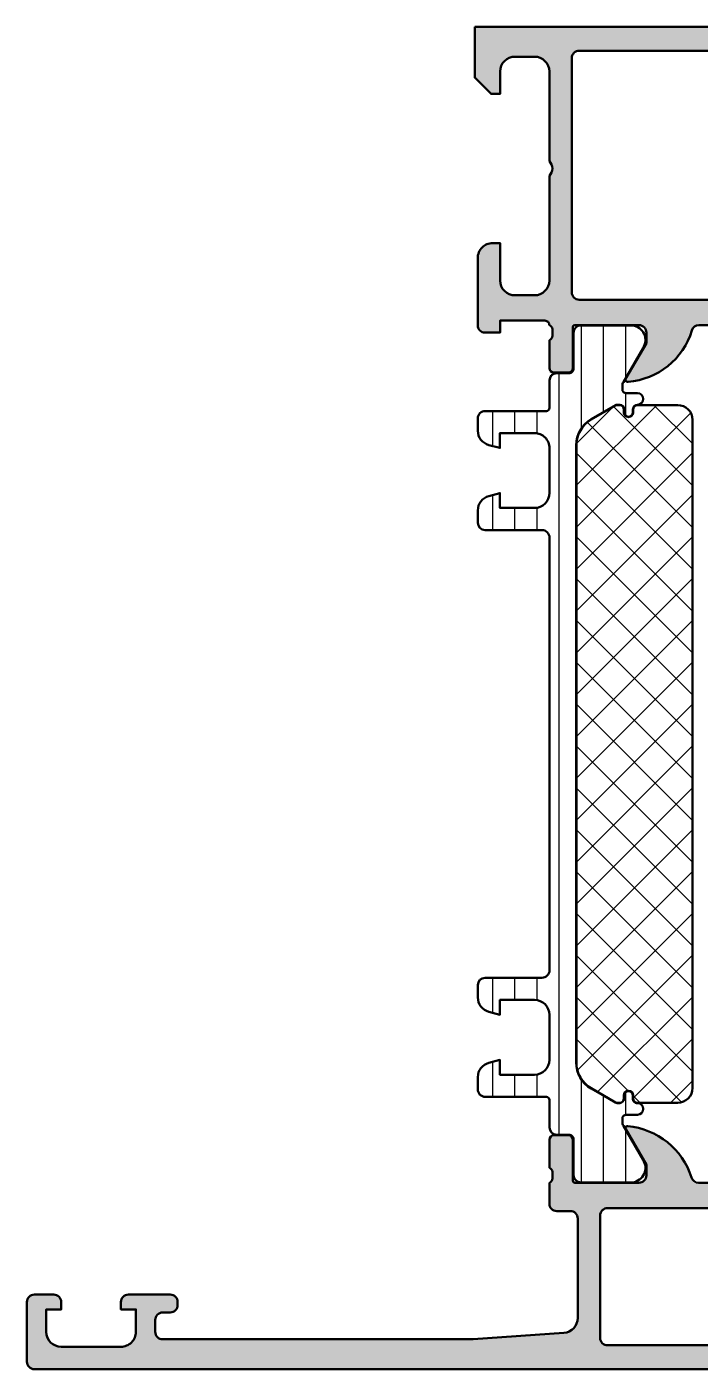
# Model space of a CAD drawing. Extents: x 0 to 104, y 0 to 90.
# Drawn here: x 0 to 45.1, y 0 to 90 of the extents above; entities that cross this region are included whole.
import ezdxf

# ---------------------------------------------------------------- set-up
doc = ezdxf.new("R2010")
doc.units = 0
for name, color, linetype, lineweight in [('0S-Alu contour', 7, 'Continuous', 50), ('0S-Alu hatch', 252, 'Continuous', 25), ('0S-Plastic contour', 254, 'Continuous', 50), ('0S-Plastic hatch', 253, 'Continuous', 25), ('0S-PT contour', 91, 'Continuous', 50), ('0S-PT hatch', 103, 'Continuous', 25)]:
    doc.layers.add(name, color=color, linetype=linetype, lineweight=lineweight)

# ---------------------------------------------------------------- blocks, each defined once
blk = doc.blocks.new('445130__218A6350_7848_4969_8524_F14FA46987E6_')
at = {"layer": '0S-Alu hatch'}
h = blk.add_hatch(color=256, dxfattribs=at)
edge = h.paths.add_edge_path()
edge.add_line((36.90000000000001, 10.1), (36.89999999999999, 3.431119203401296))
edge.add_ellipse((35.89999999999999, 3.431119203401299), major_axis=(-1, 0), ratio=1, start_angle=94.08561677997488, end_angle=180, ccw=False)
edge.add_line((35.9712470499879, 2.433660503570564), (29.9, 2))
edge.add_line((29.9, 2), (9.100000000000001, 1.999999999999999))
edge.add_ellipse((9.1, 2.499999999999999), major_axis=(-0.4999999999999999, 0), ratio=1, start_angle=0, end_angle=90.00000000000023, ccw=False)
edge.add_line((8.6, 2.499999999999999), (8.6, 3.299999999999998))
edge.add_ellipse((9.100000000000001, 3.299999999999998), major_axis=(-0.5000000000000018, 0), ratio=1, start_angle=269.99999999999983, end_angle=360, ccw=False)
edge.add_line((9.100000000000003, 3.799999999999999), (9.599999999999998, 3.799999999999998))
edge.add_arc((9.599999999999998, 4.299999999999998), 0.5, 270, 360)
edge.add_line((10.1, 4.299999999999998), (10.1, 4.499999999999997))
edge.add_arc((9.600000000000001, 4.5), 0.4999999999999983, 0, 90)
edge.add_line((9.600000000000001, 4.999999999999999), (6.8, 4.999999999999999))
edge.add_arc((6.799999999999999, 4.5), 0.4999999999999992, 89.99999999999991, 180)
edge.add_line((6.3, 4.5), (6.300000000000001, 3.999999999999999))
edge.add_line((6.300000000000001, 3.999999999999999), (7.300000000000001, 3.999999999999999))
edge.add_line((7.300000000000001, 3.999999999999999), (7.300000000000001, 2.499999999999997))
edge.add_ellipse((6.300000000000003, 2.499999999999998), major_axis=(-0.9999999999999982, 0), ratio=1, start_angle=90, end_angle=180, ccw=False)
edge.add_line((6.300000000000002, 1.5), (2.299999999999999, 1.499999999999999))
edge.add_ellipse((2.299999999999999, 2.499999999999999), major_axis=(-1, 0), ratio=1, start_angle=0, end_angle=90, ccw=False)
edge.add_line((1.299999999999999, 2.499999999999999), (1.299999999999999, 3.999999999999998))
edge.add_line((1.299999999999999, 3.999999999999998), (2.299999999999999, 3.999999999999999))
edge.add_line((2.299999999999999, 3.999999999999999), (2.299999999999999, 4.499999999999999))
edge.add_arc((1.799999999999999, 4.499999999999999), 0.5, 0, 89.99999999999987)
edge.add_line((1.8, 4.999999999999999), (0.5000000000000029, 5.000000000000001))
edge.add_arc((0.5000000000000017, 4.5), 0.5000000000000018, 89.99999999999984, 180)
edge.add_line((-1e-16, 4.5), (0, 0.5))
edge.add_arc((0.5, 0.5), 0.5, 180, 269.9999999999999)
edge.add_line((0.4999999999999998, 0), (103.5, 0))
edge.add_arc((103.5, 0.5), 0.5, 270, 360)
edge.add_line((104, 0.5), (104, 4.50000000000001))
edge.add_arc((103.5, 4.50000000000001), 0.5, 0, 89.99999999999837)
edge.add_line((103.5, 5.00000000000001), (102.2, 4.999999999999998))
edge.add_arc((102.2, 4.50000000000001), 0.4999999999999876, 90, 180)
edge.add_line((101.7, 4.50000000000001), (101.7, 3.999999999999999))
edge.add_line((101.7, 3.999999999999999), (102.7, 3.999999999999999))
edge.add_line((102.7, 3.999999999999999), (102.7, 2.499999999999985))
edge.add_ellipse((101.7, 2.499999999999995), major_axis=(-0.9999999999999857, 0), ratio=1, start_angle=90, end_angle=180, ccw=False)
edge.add_line((101.7, 1.500000000000009), (97.70000000000003, 1.499999999999999))
edge.add_ellipse((97.70000000000003, 2.50000000000001), major_axis=(-1.000000000000011, 0), ratio=1, start_angle=0, end_angle=90, ccw=False)
edge.add_line((96.70000000000002, 2.50000000000001), (96.70000000000002, 3.999999999999999))
edge.add_line((96.70000000000002, 3.999999999999999), (97.70000000000002, 3.999999999999999))
edge.add_line((97.70000000000002, 3.999999999999999), (97.70000000000002, 4.50000000000001))
edge.add_arc((97.20000000000002, 4.50000000000001), 0.4999999999999858, 0, 89.99999999999837)
edge.add_line((97.20000000000005, 4.999999999999996), (94.39999999999999, 5))
edge.add_arc((94.4, 4.50000000000001), 0.4999999999999894, 90.0000000000016, 180)
edge.add_line((93.90000000000002, 4.500000000000011), (93.9, 4.300000000000039))
edge.add_arc((94.4, 4.300000000000004), 0.5, 180, 270)
edge.add_line((94.4, 3.800000000000004), (94.9, 3.799999999999998))
edge.add_ellipse((94.9, 3.300000000000001), major_axis=(-0.4999999999999978, 0), ratio=1, start_angle=180, end_angle=270, ccw=False)
edge.add_line((95.4, 3.300000000000018), (95.40000000000002, 2.500000000000034))
edge.add_ellipse((94.9, 2.500000000000025), major_axis=(-0.5000000000000285, 0), ratio=1, start_angle=90, end_angle=180, ccw=False)
edge.add_line((94.9, 1.999999999999997), (74.09999999999995, 2.000000000000001))
edge.add_line((74.09999999999995, 2.000000000000001), (68.02875295001208, 2.433660503570567))
edge.add_ellipse((68.10000000000001, 3.431119203401305), major_axis=(-1.000000000000004, 0), ratio=1, start_angle=0, end_angle=85.91438322002392, ccw=False)
edge.add_line((67.1, 3.431119203401303), (67.1, 10.10000000000001))
edge.add_ellipse((67.59999999999998, 10.10000000000001), major_axis=(-0.4999999999999858, 0), ratio=1, start_angle=269.9999999999984, end_angle=360, ccw=False)
edge.add_line((67.6, 10.6), (68.49999999999999, 10.6))
edge.add_arc((68.5, 11.10000000000001), 0.5000000000000125, 269.9999999999984, 360)
edge.add_line((69.00000000000001, 11.10000000000001), (68.99999999999999, 12.50000000000001))
edge.add_ellipse((69.07883644654304, 12.76752059199311), major_axis=(-0.2788950563274211, 0), ratio=1, start_angle=-1.164589374076911, end_angle=73.58012358050559, ccw=False)
edge.add_line((68.799999, 12.77318899999138), (68.79999899999999, 13.22678299999145))
edge.add_ellipse((69.07886709564316, 13.23244365946854), major_axis=(-0.2789255417371581, 0), ratio=1, start_angle=-73.57540544465002, end_angle=1.1628700728912236, ccw=False)
edge.add_line((69.00000000000001, 13.49998699999149), (69, 15.37999799999998))
edge.add_arc((68.69999999999999, 15.37999799999998), 0.3000000000000114, 0, 90)
edge.add_line((68.69999999999999, 15.679998), (67.7200256809572, 15.679998))
edge.add_arc((67.7200256809572, 15.379998), 0.2999999999999971, 90, 180)
edge.add_line((67.4200256809572, 15.379998), (67.4200256809572, 12.61999999999999))
edge.add_ellipse((67.30002568095723, 12.62), major_axis=(-0.1199999999999761, 0), ratio=1, start_angle=90, end_angle=180, ccw=False)
edge.add_line((67.30002568095723, 12.50000000000002), (63.00000000000004, 12.50000000000004))
edge.add_ellipse((63.00000000000004, 13.00000000000002), major_axis=(-0.4999999999999787, 0), ratio=1, start_angle=0, end_angle=90, ccw=False)
edge.add_line((62.50000000000007, 13.00000000000006), (62.50000000000013, 13.7000000000001))
edge.add_line((62.50000000000013, 13.7000000000001), (63.88149545762249, 16.09282032302761))
edge.add_arc((63.76188021535185, 16.16188021535175), 0.1381197846482815, 329.9999999999999, 455.6225775507901)
edge.add_arc((64.23822324117364, 11.32339113815272), 4.999999999999476, 95.62257755079048, 162.2515836439295)
edge.add_ellipse((58.99999999999986, 13.00000000000054), major_axis=(-0.5000000000005129, 0), ratio=1, start_angle=89.9999999999992, end_angle=162.2515836439304, ccw=False)
edge.add_line((58.99999999999985, 12.50000000000003), (45.00000000000015, 12.50000000000003))
edge.add_ellipse((45.00000000000015, 13.00000000000059), major_axis=(-0.5000000000005685, 0), ratio=1, start_angle=17.74841635607021, end_angle=89.9999999999992, ccw=False)
edge.add_arc((39.76177675882636, 11.32339113815275), 4.999999999999438, 17.74841635607049, 84.37742244920967)
edge.add_arc((40.23811978464813, 16.16188021535175), 0.1381197846482728, 84.37742244920987, 209.999999999999)
edge.add_line((40.11850454237749, 16.09282032302761), (41.49999999999987, 13.70000000000009))
edge.add_line((41.49999999999987, 13.70000000000009), (41.49999999999993, 13.00000000000006))
edge.add_ellipse((40.99999999999995, 13.00000000000002), major_axis=(-0.4999999999999787, 0), ratio=1, start_angle=90.0000000000008, end_angle=180, ccw=False)
edge.add_line((40.99999999999996, 12.50000000000004), (36.69997431904277, 12.50000000000003))
edge.add_ellipse((36.69997431904277, 12.62), major_axis=(-0.1199999999999761, 0), ratio=1, start_angle=0, end_angle=90, ccw=False)
edge.add_line((36.57997431904279, 12.62), (36.57997431904279, 15.37999800000001))
edge.add_arc((36.2799743190428, 15.37999800000001), 0.2999999999999971, 0, 90)
edge.add_line((36.2799743190428, 15.679998), (35.30000000000001, 15.679998))
edge.add_arc((35.30000000000001, 15.379998), 0.2999999999999989, 90, 180)
edge.add_line((35.00000000000002, 15.37999800000001), (35, 13.49998699999149))
edge.add_ellipse((34.92113290435683, 13.23244365946856), major_axis=(-0.2789255417371494, 0), ratio=1, start_angle=178.8371299271176, end_angle=253.575405444645, ccw=False)
edge.add_line((35.200001, 13.22678299999151), (35.200001, 12.77318899999182))
edge.add_ellipse((34.92116355345698, 12.7675205919931), major_axis=(-0.2788950563274163, 0), ratio=1, start_angle=106.4198764194901, end_angle=181.1645893741671, ccw=False)
edge.add_line((35.00000000000001, 12.5), (35, 11.1))
edge.add_arc((35.49999999999999, 11.09999999999999), 0.4999999999999929, 180, 269.9999999999992)
edge.add_line((35.49999999999999, 10.6), (36.4, 10.6))
edge.add_ellipse((36.40000000000001, 10.1), major_axis=(-0.5000000000000071, 0), ratio=1, start_angle=180, end_angle=270.0000000000008, ccw=False)
edge = h.paths.add_edge_path()
edge.add_line((38.4, 2.100000000000001), (38.4, 10.29999999999999))
edge.add_ellipse((38.90000000000001, 10.29999999999999), major_axis=(-0.5000000000000142, 0), ratio=1, start_angle=270.0000000000008, end_angle=360, ccw=False)
edge.add_line((38.9, 10.8), (65.1, 10.8))
edge.add_ellipse((65.1, 10.3), major_axis=(-0.5, 0), ratio=1, start_angle=180, end_angle=270, ccw=False)
edge.add_line((65.6, 10.29999999999999), (65.6, 2.099999999999997))
edge.add_ellipse((65.1, 2.099999999999998), major_axis=(-0.5, 0), ratio=1, start_angle=90, end_angle=180, ccw=False)
edge.add_line((65.1, 1.599999999999998), (38.9, 1.600000000000001))
edge.add_ellipse((38.9, 2.100000000000001), major_axis=(-0.5, 0), ratio=1, start_angle=0, end_angle=90, ccw=False)
at = {"layer": '0S-Alu contour', "color": 7}
for points in [[(35.00000000000002, 15.37999800000001), (35, 13.49998699999149)], [(36.2799743190428, 15.679998), (35.30000000000001, 15.679998)], [(36.57997431904279, 12.62), (36.57997431904279, 15.37999800000001)], [(40.11850454237749, 16.09282032302761), (41.49999999999987, 13.70000000000009), (41.49999999999993, 13.00000000000006)], [(62.50000000000007, 13.00000000000006), (62.50000000000013, 13.7000000000001), (63.88149545762249, 16.09282032302761)], [(67.4200256809572, 15.379998), (67.4200256809572, 12.61999999999999)], [(68.69999999999999, 15.679998), (67.7200256809572, 15.679998)], [(69.00000000000001, 13.49998699999149), (69, 15.37999799999998)], [(35.200001, 13.22678299999151), (35.200001, 12.77318899999182)], [(68.799999, 12.77318899999138), (68.79999899999999, 13.22678299999145)], [(35.00000000000001, 12.5), (35, 11.1)], [(40.99999999999996, 12.50000000000004), (36.69997431904277, 12.50000000000003)], [(58.99999999999985, 12.50000000000003), (45.00000000000015, 12.50000000000003)], [(67.30002568095723, 12.50000000000002), (63.00000000000004, 12.50000000000004)], [(69.00000000000001, 11.10000000000001), (68.99999999999999, 12.50000000000001)], [(35.49999999999999, 10.6), (36.4, 10.6)], [(36.90000000000001, 10.1), (36.89999999999999, 3.431119203401296)], [(38.4, 2.100000000000001), (38.4, 10.29999999999999)], [(38.9, 10.8), (65.1, 10.8)], [(65.6, 10.29999999999999), (65.6, 2.099999999999997)], [(67.1, 3.431119203401303), (67.1, 10.10000000000001)], [(67.6, 10.6), (68.49999999999999, 10.6)], [(1.8, 4.999999999999999), (0.5000000000000029, 5.000000000000001)], [(9.600000000000001, 4.999999999999999), (6.8, 4.999999999999999)], [(97.20000000000005, 4.999999999999996), (94.39999999999999, 5)], [(103.5, 5.00000000000001), (102.2, 4.999999999999998)], [(-1e-16, 4.5), (0, 0.5)], [(1.299999999999999, 2.499999999999999), (1.299999999999999, 3.999999999999998), (2.299999999999999, 3.999999999999999), (2.299999999999999, 4.499999999999999)], [(6.3, 4.5), (6.300000000000001, 3.999999999999999), (7.300000000000001, 3.999999999999999), (7.300000000000001, 2.499999999999997)], [(9.100000000000003, 3.799999999999999), (9.599999999999998, 3.799999999999998)], [(10.1, 4.299999999999998), (10.1, 4.499999999999997)], [(93.90000000000002, 4.500000000000011), (93.9, 4.300000000000039)], [(94.4, 3.800000000000004), (94.9, 3.799999999999998)], [(96.70000000000002, 2.50000000000001), (96.70000000000002, 3.999999999999999), (97.70000000000002, 3.999999999999999), (97.70000000000002, 4.50000000000001)], [(101.7, 4.50000000000001), (101.7, 3.999999999999999), (102.7, 3.999999999999999), (102.7, 2.499999999999985)], [(104, 0.5), (104, 4.50000000000001)], [(8.6, 2.499999999999999), (8.6, 3.299999999999998)], [(95.4, 3.300000000000018), (95.40000000000002, 2.500000000000034)], [(35.9712470499879, 2.433660503570564), (29.9, 2), (9.100000000000001, 1.999999999999999)], [(94.9, 1.999999999999997), (74.09999999999995, 2.000000000000001), (68.02875295001208, 2.433660503570567)], [(6.300000000000002, 1.5), (2.299999999999999, 1.499999999999999)], [(65.1, 1.599999999999998), (38.9, 1.600000000000001)], [(101.7, 1.500000000000009), (97.70000000000003, 1.499999999999999)], [(0.4999999999999998, 0), (103.5, 0)]]:
    blk.add_lwpolyline(points, dxfattribs=at)
for centre, radius, start, end in [((40.23811978464813, 16.16188021535175), 0.1381197846482728, 84.37742244920987, 209.999999999999), ((39.76177675882636, 11.32339113815275), 4.999999999999438, 17.74841635607049, 84.37742244920967), ((64.23822324117364, 11.32339113815272), 4.999999999999476, 95.62257755079048, 162.2515836439295), ((63.76188021535185, 16.16188021535175), 0.1381197846482815, 329.9999999999999, 95.62257755079013), ((35.30000000000001, 15.379998), 0.2999999999999989, 90, 180), ((36.2799743190428, 15.37999800000001), 0.2999999999999971, 0, 90), ((67.7200256809572, 15.379998), 0.2999999999999971, 90, 180), ((68.69999999999999, 15.37999799999998), 0.3000000000000114, 0, 90), ((35.49999999999999, 11.09999999999999), 0.4999999999999929, 180, 269.9999999999992), ((68.5, 11.10000000000001), 0.5000000000000125, 269.9999999999984, 0), ((0.5000000000000017, 4.5), 0.5000000000000018, 89.99999999999984, 180), ((1.799999999999999, 4.499999999999999), 0.5, 0, 89.99999999999987), ((6.799999999999999, 4.5), 0.4999999999999992, 89.99999999999991, 180), ((9.600000000000001, 4.5), 0.4999999999999983, 0, 90), ((94.4, 4.50000000000001), 0.4999999999999894, 90.0000000000016, 180), ((97.20000000000002, 4.50000000000001), 0.4999999999999858, 0, 89.99999999999837), ((102.2, 4.50000000000001), 0.4999999999999876, 90, 180), ((103.5, 4.50000000000001), 0.5, 0, 89.99999999999837), ((9.599999999999998, 4.299999999999998), 0.5, 270, 0), ((94.4, 4.300000000000004), 0.5, 180, 270), ((0.5, 0.5), 0.5, 180, 269.9999999999999), ((103.5, 0.5), 0.5, 270, 0)]:
    blk.add_arc(centre, radius, start, end, dxfattribs=at)
at = {"layer": '0S-Alu contour', "color": 7, "extrusion": (0, 0, -1)}
for centre, radius, start, end in [((-34.92113290435683, 13.23244365946856), 0.2789255417371494, 106.424594555355, 181.1628700728825), ((-34.92116355345698, 12.7675205919931), 0.2788950563274163, 178.8354106258329, 253.5801235805099), ((-36.69997431904277, 12.62), 0.1199999999999761, 270, 0), ((-40.99999999999995, 13.00000000000002), 0.4999999999999787, 180, 269.9999999999992), ((-45.00000000000015, 13.00000000000059), 0.5000000000005685, 270.0000000000008, 342.2515836439298), ((-58.99999999999986, 13.00000000000054), 0.5000000000005129, 197.7484163560697, 270.0000000000008), ((-63.00000000000004, 13.00000000000002), 0.4999999999999787, 270, 0), ((-67.30002568095723, 12.62), 0.1199999999999761, 180, 270), ((-69.07883644654304, 12.76752059199311), 0.2788950563274211, 286.4198764194945, 1.164589374076893), ((-69.07886709564316, 13.23244365946854), 0.2789255417371581, 358.8371299271088, 73.57540544464997), ((-36.40000000000001, 10.1), 0.5000000000000071, 89.9999999999992, 180), ((-38.90000000000001, 10.29999999999999), 0.5000000000000142, 0, 89.9999999999992), ((-65.1, 10.3), 0.5, 90, 180), ((-67.59999999999998, 10.10000000000001), 0.4999999999999858, 0, 90.0000000000016), ((-9.100000000000001, 3.299999999999998), 0.5000000000000018, 0, 90.00000000000018), ((-94.9, 3.300000000000001), 0.4999999999999978, 90, 180), ((-35.89999999999999, 3.431119203401299), 1, 180, 265.9143832200251), ((-68.10000000000001, 3.431119203401305), 1.000000000000004, 274.0856167799761, 0), ((-2.299999999999999, 2.499999999999999), 1, 270, 0), ((-6.300000000000003, 2.499999999999998), 0.9999999999999982, 180, 270.0000000000001), ((-9.1, 2.499999999999999), 0.4999999999999999, 269.9999999999998, 0), ((-38.9, 2.100000000000001), 0.5, 270, 0), ((-65.1, 2.099999999999998), 0.5, 180, 270), ((-94.9, 2.500000000000025), 0.5000000000000285, 180, 270), ((-97.70000000000003, 2.50000000000001), 1.000000000000011, 270, 0), ((-101.7, 2.499999999999995), 0.9999999999999857, 180, 270)]:
    blk.add_arc(centre, radius, start, end, dxfattribs=at)
blk = doc.blocks.new('465180__6B4C38BD_727A_4C46_A3C4_991EA101098A_')
at = {"layer": '0S-PT hatch'}
h = blk.add_hatch(dxfattribs=at)
h.set_pattern_fill('ANSI37', color=256, scale=0.625, angle=90, style=0)
h.set_pattern_definition([(135, (0, 0), (-1.403165018917055, -1.403165018917055), []), (225, (0, 0), (1.403165018917055, -1.403165018917055), [])])
edge = h.paths.add_edge_path()
edge.add_line((44.59000000000029, 63.65020331974264), (44.59000000000029, 18.84979668030451))
edge.add_ellipse((43.6000000000003, 18.8497966803045), major_axis=(-0.9899999999999948, 0), ratio=1, start_angle=89.9999999999996, end_angle=180, ccw=False)
edge.add_line((43.60000000000029, 17.85979668030451), (40.89892478562471, 17.85979668030451))
edge.add_ellipse((40.89892478562471, 18.14979668030451), major_axis=(-0.2900000000000027, 0), ratio=1, start_angle=0, end_angle=90, ccw=False)
edge.add_line((40.60892478562471, 18.14979668030451), (40.60892478562471, 18.35036747559076))
edge.add_arc((40.29949558091094, 18.35036747559076), 0.3094292047137657, 0, 180)
edge.add_line((39.99006637619718, 18.35036747559076), (39.99006637619718, 18.14979668030452))
edge.add_ellipse((39.70006637619719, 18.14979668030451), major_axis=(-0.2899999999999849, 0), ratio=1, start_angle=93.45167180619222, end_angle=180, ccw=False)
edge.add_line((39.71752629167206, 17.86032275859203), (39.53498719053984, 17.86032275859203))
edge.add_ellipse((39.53498719053984, 18.05032275859202), major_axis=(-0.1899999999999906, 0), ratio=1, start_angle=60.00000000000131, end_angle=89.9999999999979, ccw=False)
edge.add_line((39.43998719053985, 17.88577793187298), (37.80500000000031, 18.82973822645254))
edge.add_ellipse((38.80000000000028, 20.55312877998358), major_axis=(-1.989999999999987, 0), ratio=1, start_angle=0, end_angle=60.000000000000625, ccw=False)
edge.add_line((36.81000000000029, 20.55312877998358), (36.81000000000031, 61.94646458067262))
edge.add_ellipse((38.80000000000029, 61.94646458067263), major_axis=(-1.98999999999998, 0), ratio=1, start_angle=299.9999999999992, end_angle=360, ccw=False)
edge.add_line((37.80500000000032, 63.66985513420367), (39.43998719053986, 64.61381542878323))
edge.add_ellipse((39.53498719053983, 64.4492706020642), major_axis=(-0.1899999999999555, 0), ratio=1, start_angle=270, end_angle=299.99999999999744, ccw=False)
edge.add_line((39.53498719053983, 64.63927060206417), (39.71752629167225, 64.63927060206417))
edge.add_ellipse((39.70006637619718, 64.34979668035167), major_axis=(-0.2900000000000041, 0), ratio=1, start_angle=180, end_angle=266.5483281937686, ccw=False)
edge.add_line((39.99006637619718, 64.34979668035167), (39.99006637619718, 64.14922588506545))
edge.add_arc((40.30003318809874, 64.14922588506545), 0.3099668119015604, 180, 360)
edge.add_line((40.61000000000031, 64.14922588506545), (40.6100000000003, 64.34979668030452))
edge.add_ellipse((40.90040663939126, 64.34979668030452), major_axis=(-0.290406639390973, 0), ratio=1, start_angle=270.00000000099953, end_angle=360, ccw=False)
edge.add_line((40.9004066393862, 64.6402033196955), (43.59999999998303, 64.64020331974261))
edge.add_ellipse((43.60000000000032, 63.65020331974263), major_axis=(-0.9899999999999806, 0), ratio=1, start_angle=180, end_angle=270.0000000010005, ccw=False)
at = {"layer": '0S-PT contour', "color": 7}
for points in [[(37.80500000000032, 63.66985513420367), (39.43998719053986, 64.61381542878323)], [(39.53498719053983, 64.63927060206417), (39.71752629167225, 64.63927060206417)], [(39.99006637619718, 64.34979668035167), (39.99006637619718, 64.14922588506545)], [(40.61000000000031, 64.14922588506545), (40.6100000000003, 64.34979668030452)], [(40.9004066393862, 64.6402033196955), (43.59999999998303, 64.64020331974261)], [(44.59000000000029, 63.65020331974264), (44.59000000000029, 18.84979668030451)], [(36.81000000000029, 20.55312877998358), (36.81000000000031, 61.94646458067262)], [(39.43998719053985, 17.88577793187298), (37.80500000000031, 18.82973822645254)], [(39.99006637619718, 18.35036747559076), (39.99006637619718, 18.14979668030452)], [(40.60892478562471, 18.14979668030451), (40.60892478562471, 18.35036747559076)], [(39.71752629167206, 17.86032275859203), (39.53498719053984, 17.86032275859203)], [(43.60000000000029, 17.85979668030451), (40.89892478562471, 17.85979668030451)]]:
    blk.add_lwpolyline(points, dxfattribs=at)
at = {"layer": '0S-PT contour', "color": 7, "extrusion": (0, 0, -1)}
for centre, radius, start, end in [((-39.53498719053983, 64.4492706020642), 0.1899999999999555, 60.00000000000255, 90), ((-39.70006637619718, 64.34979668035167), 0.2900000000000041, 93.45167180623139, 180), ((-40.90040663939126, 64.34979668030452), 0.290406639390973, 0, 89.99999999900047), ((-43.60000000000032, 63.65020331974263), 0.9899999999999806, 89.9999999989995, 180), ((-38.80000000000029, 61.94646458067263), 1.98999999999998, 0, 60.00000000000078), ((-38.80000000000028, 20.55312877998358), 1.989999999999987, 299.9999999999994, 0), ((-39.70006637619719, 18.14979668030451), 0.2899999999999849, 180, 266.5483281938078), ((-40.89892478562471, 18.14979668030451), 0.2900000000000027, 270, 0), ((-43.6000000000003, 18.8497966803045), 0.9899999999999948, 180, 270.0000000000004), ((-39.53498719053984, 18.05032275859202), 0.1899999999999906, 270.0000000000021, 299.9999999999987)]:
    blk.add_arc(centre, radius, start, end, dxfattribs=at)
at = {"layer": '0S-PT contour', "color": 7}
for centre, radius, start, end in [((40.30003318809874, 64.14922588506545), 0.3099668119015604, 180, 0), ((40.29949558091094, 18.35036747559076), 0.3094292047137657, 0, 180)]:
    blk.add_arc(centre, radius, start, end, dxfattribs=at)
blk = doc.blocks.new('245321__64CD17C4_000C_46DF_B6D6_29BA943255D6___F78E1F29_EAC9_4645_BBF2_CCB1FC9E1281_')
at = {"layer": '0S-Plastic hatch'}
h = blk.add_hatch(dxfattribs=at)
h.set_pattern_fill('ANSI31', color=256, scale=0.4680000000000001, angle=45, style=0)
h.set_pattern_definition([(90, (0, 0), (-1.4859, 0), [])])
edge = h.paths.add_edge_path()
edge.add_line((35.0100000000003, 66.29000567895666), (35.0100000000003, 64.45000000004717))
edge.add_ellipse((34.80000000000027, 64.45000000004714), major_axis=(-0.2100000000000222, 0), ratio=1, start_angle=90.00000000000188, end_angle=180, ccw=False)
edge.add_line((34.80000000000028, 64.24000000004712), (30.70000000000029, 64.2400000000472))
edge.add_arc((30.70000000000028, 63.75000000004721), 0.4899999999999878, 89.99999999999918, 180)
edge.add_line((30.21000000000029, 63.75000000004721), (30.21000000000029, 62.91925077667284))
edge.add_arc((31.20000000000022, 62.91925077667283), 0.9899999999999273, 180, 254.9999999999964)
edge.add_line((30.94376914534868, 61.96298420864674), (31.69000000000029, 61.76303225377562))
edge.add_line((31.69000000000029, 61.76303225377562), (31.69000000000029, 62.76000000004713))
edge.add_line((31.69000000000029, 62.76000000004713), (34.00000000000027, 62.76000000004718))
edge.add_ellipse((34.00000000000029, 61.75000000004718), major_axis=(-1.009999999999998, 0), ratio=1, start_angle=180, end_angle=270.0000000000012, ccw=False)
edge.add_line((35.01000000000029, 61.75000000004718), (35.0100000000003, 58.75000000004718))
edge.add_ellipse((34.0000000000003, 58.75000000004718), major_axis=(-1.009999999999998, 0), ratio=1, start_angle=90, end_angle=180, ccw=False)
edge.add_line((34.0000000000003, 57.74000000004718), (31.69000000000029, 57.74000000004718))
edge.add_line((31.69000000000029, 57.74000000004718), (31.69000000000028, 58.73696774631876))
edge.add_line((31.69000000000028, 58.73696774631876), (30.94376914534882, 58.53701579144774))
edge.add_arc((31.20000000000026, 57.58074922342157), 0.9899999999999756, 104.9999999999973, 180)
edge.add_line((30.21000000000029, 57.58074922342157), (30.2100000000003, 56.75000000004715))
edge.add_arc((30.70000000000026, 56.75000000004715), 0.4899999999999629, 180, 270)
edge.add_line((30.70000000000026, 56.26000000004719), (34.5000000000003, 56.26000000004718))
edge.add_ellipse((34.50000000000029, 55.75000000004717), major_axis=(-0.5100000000000052, 0), ratio=1, start_angle=180, end_angle=269.9999999999992, ccw=False)
edge.add_line((35.0100000000003, 55.75000000004718), (35.0100000000003, 26.74999999999999))
edge.add_ellipse((34.50000000000031, 26.74999999999998), major_axis=(-0.5099999999999909, 0), ratio=1, start_angle=90.00000000000159, end_angle=180, ccw=False)
edge.add_line((34.50000000000033, 26.23999999999999), (30.70000000000026, 26.24))
edge.add_arc((30.70000000000026, 25.75000000000004), 0.4899999999999629, 90.00000000000043, 180)
edge.add_line((30.2100000000003, 25.75000000000004), (30.21000000000029, 24.91925077662571))
edge.add_arc((31.20000000000038, 24.9192507766257), 0.9900000000000979, 180, 255.0000000000058)
edge.add_line((30.94376914534896, 23.9629842085994), (31.69000000000029, 23.76303225372847))
edge.add_line((31.69000000000029, 23.76303225372847), (31.69000000000029, 24.75999999999997))
edge.add_line((31.69000000000029, 24.75999999999997), (34.00000000000037, 24.75999999999995))
edge.add_ellipse((34.00000000000036, 23.75000000000001), major_axis=(-1.009999999999937, 0), ratio=1, start_angle=180, end_angle=269.9999999999992, ccw=False)
edge.add_line((35.01000000000029, 23.75000000000001), (35.0100000000003, 20.75))
edge.add_ellipse((34.0000000000003, 20.75), major_axis=(-1.009999999999998, 0), ratio=1, start_angle=90.0000000000004, end_angle=180, ccw=False)
edge.add_line((34.00000000000031, 19.74), (31.69000000000029, 19.74))
edge.add_line((31.69000000000029, 19.74), (31.69000000000029, 20.73696774627159))
edge.add_line((31.69000000000029, 20.73696774627159), (30.94376914534875, 20.53701579140049))
edge.add_arc((31.20000000000029, 19.58074922337433), 0.9899999999999867, 105.0000000000029, 180)
edge.add_line((30.2100000000003, 19.58074922337433), (30.2100000000003, 18.74999999999994))
edge.add_arc((30.70000000000029, 18.74999999999993), 0.4899999999999949, 180, 270.0000000000004)
edge.add_line((30.7000000000003, 18.25999999999994), (34.80000000000027, 18.26))
edge.add_ellipse((34.80000000000027, 18.04999999999998), major_axis=(-0.2100000000000186, 0), ratio=1, start_angle=180, end_angle=270, ccw=False)
edge.add_line((35.01000000000029, 18.04999999999998), (35.0100000000003, 16.20999432109049))
edge.add_arc((35.49999732109794, 16.20999432109045), 0.4899973210976399, 180, 269.999999999995)
edge.add_line((35.49999732109789, 15.71999699999281), (36.31033133333778, 15.71999699999998))
edge.add_ellipse((36.31033133333454, 15.40999699999399), major_axis=(-0.3100000000059886, 0), ratio=1, start_angle=179.9920752616496, end_angle=269.9999999994012, ccw=False)
edge.add_line((36.62033133037532, 15.40995412303325), (36.61999938294336, 13.00999856427786))
edge.add_arc((37.10999536038212, 13.00999597743859), 0.489995977445581, 179.9996975182267, 269.9999999999992)
edge.add_line((37.10999536038211, 12.51999999999301), (40.58582249619145, 12.51999999999998))
edge.add_arc((40.44422884911532, 13.49981807472282), 0.989996070924472, 278.2228963589006, 392.7407569883857)
edge.add_line((41.27694055409618, 14.03524634894242), (39.95830439446093, 16.31919148718625))
edge.add_ellipse((40.3999773654221, 16.57419146094399), major_axis=(-0.5099999998961952, 0), ratio=1, start_angle=-0.0057438201249055965, end_angle=29.999996602469594, ccw=False)
edge.add_line((39.8899773680886, 16.57424258771623), (39.89000000131617, 16.80002606462566))
edge.add_ellipse((40.15000000002717, 16.7999999999825), major_axis=(-0.2600000000174819, 0), ratio=1, start_angle=270.0000000000031, end_angle=359.99425617670244, ccw=False)
edge.add_line((40.15000000002716, 17.05999999999999), (40.9004066393913, 17.06000000000001))
edge.add_arc((40.90040663939127, 17.44925907311676), 0.3892590731167509, 270.0000000000031, 450.0000000000031)
edge.add_ellipse((40.90040663939123, 18.15000000000003), major_axis=(-0.3114818537665158, 0), ratio=1, start_angle=0, end_angle=90.00000000000517, ccw=False)
edge.add_line((40.58892478562471, 18.15000000000003), (40.58892478562471, 18.35057079528622))
edge.add_arc((40.29949558091094, 18.35057079528622), 0.2894292047137696, 0, 180)
edge.add_line((40.01006637619717, 18.35057079528622), (40.01006637619718, 18.14999999999995))
edge.add_ellipse((39.70006637619723, 18.14999999999995), major_axis=(-0.3099999999999525, 0), ratio=1, start_angle=93.33843872004519, end_angle=180, ccw=False)
edge.add_line((39.71811884915486, 17.8405260782875), (39.53498719054009, 17.84052607828746))
edge.add_ellipse((39.53498719054, 18.05052607828746), major_axis=(-0.2100000000000044, 0), ratio=1, start_angle=60.00000000000392, end_angle=90.00000000002518, ccw=False)
edge.add_line((39.42998719054001, 17.86866074349272), (37.79500000000032, 18.81262103807234))
edge.add_ellipse((38.80000000000026, 20.55333209967905), major_axis=(-2.009999999999962, 0), ratio=1, start_angle=0, end_angle=60.00000000000148, ccw=False)
edge.add_line((36.7900000000003, 20.55333209967906), (36.7900000000003, 61.94666790036813))
edge.add_ellipse((38.80000000000019, 61.94666790036815), major_axis=(-2.009999999999884, 0), ratio=1, start_angle=300.0000000000036, end_angle=360, ccw=False)
edge.add_line((37.79500000000014, 63.68737896197471), (39.42998719053971, 64.63133925655443))
edge.add_ellipse((39.53498719053973, 64.4494739217596), major_axis=(-0.2100000000000776, 0), ratio=1, start_angle=269.99999999999034, end_angle=299.99999999999574, ccw=False)
edge.add_line((39.53498719053977, 64.65947392175968), (39.71811884915486, 64.65947392175968))
edge.add_ellipse((39.70006637619721, 64.35000000004725), major_axis=(-0.3099999999999551, 0), ratio=1, start_angle=180, end_angle=266.66156127995083, ccw=False)
edge.add_line((40.01006637619716, 64.35000000004723), (40.01006637619718, 64.14942920476096))
edge.add_arc((40.29949558091094, 64.14942920476096), 0.2894292047137625, 180, 360)
edge.add_line((40.5889247856247, 64.14942920476096), (40.5889247856247, 64.35000000004709))
edge.add_ellipse((40.90040663939128, 64.35000000004709), major_axis=(-0.3114818537665798, 0), ratio=1, start_angle=270.0000000000013, end_angle=360, ccw=False)
edge.add_arc((40.90040663939129, 65.05074092693042), 0.3892590731167473, 269.9999999999979, 449.9999999999978)
edge.add_line((40.9004066393913, 65.44000000004716), (40.15000000002719, 65.44000000004719))
edge.add_ellipse((40.15000000005502, 65.7000000000925), major_axis=(-0.2600000000453093, 0), ratio=1, start_angle=0.005743817205996038, end_angle=89.99999999386682, ccw=False)
edge.add_line((39.89000000131619, 65.69997393547713), (39.8899773680886, 65.92575741227527))
edge.add_ellipse((40.39997736552588, 65.92580853907533), major_axis=(-0.5099999999999864, 0), ratio=1, start_angle=-29.999996599347185, end_angle=0.005743823234126921, ccw=False)
edge.add_line((39.95830439446093, 66.18080851286089), (41.27694055409624, 68.46475365110484))
edge.add_arc((40.44422884911532, 69.00018192532433), 0.9899960709244655, 327.2592430116218, 441.7771036411002)
edge.add_line((40.58582249619143, 69.98000000004717), (37.10999536038213, 69.9800000000541))
edge.add_arc((37.10999536037291, 69.49000402261775), 0.4899959774363652, 89.99999999892157, 180.0079248046689)
edge.add_line((36.61999938762354, 69.48993624934639), (36.62033133037534, 67.09004587700193))
edge.add_ellipse((36.31033133334054, 67.09000300004718), major_axis=(-0.3100000000000087, 0), ratio=1, start_angle=89.99999999949182, end_angle=180.0079247372928, ccw=False)
edge.add_line((36.31033133333779, 66.78000300004716), (35.499997321098, 66.78000300005435))
edge.add_arc((35.499997321098, 66.29000567895666), 0.4899973210976896, 90, 180)
at = {"layer": '0S-Plastic contour', "color": 7}
for points in [[(36.61999938762354, 69.48993624934639), (36.62033133037534, 67.09004587700193)], [(40.58582249619143, 69.98000000004717), (37.10999536038213, 69.9800000000541)], [(39.95830439446093, 66.18080851286089), (41.27694055409624, 68.46475365110484)], [(36.31033133333779, 66.78000300004716), (35.499997321098, 66.78000300005435)], [(35.0100000000003, 66.29000567895666), (35.0100000000003, 64.45000000004717)], [(39.89000000131619, 65.69997393547713), (39.8899773680886, 65.92575741227527)], [(40.9004066393913, 65.44000000004716), (40.15000000002719, 65.44000000004719)], [(34.80000000000028, 64.24000000004712), (30.70000000000029, 64.2400000000472)], [(37.79500000000014, 63.68737896197471), (39.42998719053971, 64.63133925655443)], [(39.53498719053977, 64.65947392175968), (39.71811884915486, 64.65947392175968)], [(40.01006637619716, 64.35000000004723), (40.01006637619718, 64.14942920476096)], [(40.5889247856247, 64.14942920476096), (40.5889247856247, 64.35000000004709)], [(30.21000000000029, 63.75000000004721), (30.21000000000029, 62.91925077667284)], [(30.94376914534868, 61.96298420864674), (31.69000000000029, 61.76303225377562), (31.69000000000029, 62.76000000004713), (34.00000000000027, 62.76000000004718)], [(35.01000000000029, 61.75000000004718), (35.0100000000003, 58.75000000004718)], [(36.7900000000003, 20.55333209967906), (36.7900000000003, 61.94666790036813)], [(34.0000000000003, 57.74000000004718), (31.69000000000029, 57.74000000004718), (31.69000000000028, 58.73696774631876), (30.94376914534882, 58.53701579144774)], [(30.21000000000029, 57.58074922342157), (30.2100000000003, 56.75000000004715)], [(30.70000000000026, 56.26000000004719), (34.5000000000003, 56.26000000004718)], [(35.0100000000003, 55.75000000004718), (35.0100000000003, 26.74999999999999)], [(34.50000000000033, 26.23999999999999), (30.70000000000026, 26.24)], [(30.2100000000003, 25.75000000000004), (30.21000000000029, 24.91925077662571)], [(30.94376914534896, 23.9629842085994), (31.69000000000029, 23.76303225372847), (31.69000000000029, 24.75999999999997), (34.00000000000037, 24.75999999999995)], [(35.01000000000029, 23.75000000000001), (35.0100000000003, 20.75)], [(34.00000000000031, 19.74), (31.69000000000029, 19.74), (31.69000000000029, 20.73696774627159), (30.94376914534875, 20.53701579140049)], [(30.2100000000003, 19.58074922337433), (30.2100000000003, 18.74999999999994)], [(30.7000000000003, 18.25999999999994), (34.80000000000027, 18.26)], [(35.01000000000029, 18.04999999999998), (35.0100000000003, 16.20999432109049)], [(39.42998719054001, 17.86866074349272), (37.79500000000032, 18.81262103807234)], [(40.01006637619717, 18.35057079528622), (40.01006637619718, 18.14999999999995)], [(40.58892478562471, 18.15000000000003), (40.58892478562471, 18.35057079528622)], [(39.71811884915486, 17.8405260782875), (39.53498719054009, 17.84052607828746)], [(39.8899773680886, 16.57424258771623), (39.89000000131617, 16.80002606462566)], [(41.27694055409618, 14.03524634894242), (39.95830439446093, 16.31919148718625)], [(40.15000000002716, 17.05999999999999), (40.9004066393913, 17.06000000000001)], [(35.49999732109789, 15.71999699999281), (36.31033133333778, 15.71999699999998)], [(36.62033133037532, 15.40995412303325), (36.61999938294336, 13.00999856427786)], [(37.10999536038211, 12.51999999999301), (40.58582249619145, 12.51999999999998)]]:
    blk.add_lwpolyline(points, dxfattribs=at)
for centre, radius, start, end in [((37.10999536037291, 69.49000402261775), 0.4899959774363652, 89.99999999892157, 180.0079248046689), ((40.44422884911532, 69.00018192532433), 0.9899960709244655, 327.2592430116218, 81.77710364110021), ((35.499997321098, 66.29000567895666), 0.4899973210976896, 90, 180), ((40.90040663939129, 65.05074092693042), 0.3892590731167473, 269.9999999999979, 89.99999999999793), ((30.70000000000028, 63.75000000004721), 0.4899999999999878, 89.99999999999918, 180), ((40.29949558091094, 64.14942920476096), 0.2894292047137625, 180, 0), ((31.20000000000022, 62.91925077667283), 0.9899999999999273, 180, 254.9999999999964), ((31.20000000000026, 57.58074922342157), 0.9899999999999756, 104.9999999999973, 180), ((30.70000000000026, 56.75000000004715), 0.4899999999999629, 180, 270), ((30.70000000000026, 25.75000000000004), 0.4899999999999629, 90.00000000000043, 180), ((31.20000000000038, 24.9192507766257), 0.9900000000000979, 180, 255.0000000000058), ((31.20000000000029, 19.58074922337433), 0.9899999999999867, 105.0000000000029, 180), ((30.70000000000029, 18.74999999999993), 0.4899999999999949, 180, 270.0000000000004), ((40.29949558091094, 18.35057079528622), 0.2894292047137696, 0, 180), ((40.90040663939127, 17.44925907311676), 0.3892590731167509, 270.0000000000031, 90.00000000000314), ((35.49999732109794, 16.20999432109045), 0.4899973210976399, 180, 269.999999999995), ((40.44422884911532, 13.49981807472282), 0.989996070924472, 278.2228963589006, 32.74075698838567), ((37.10999536038212, 13.00999597743859), 0.489995977445581, 179.9996975182267, 269.9999999999992)]:
    blk.add_arc(centre, radius, start, end, dxfattribs=at)
at = {"layer": '0S-Plastic contour', "color": 7, "extrusion": (0, 0, -1)}
for centre, radius, start, end in [((-36.31033133334054, 67.09000300004718), 0.3100000000000087, 179.9920752627072, 270.0000000005082), ((-40.39997736552588, 65.92580853907533), 0.5099999999999864, 359.9942561767659, 29.99999659934713), ((-40.15000000005502, 65.7000000000925), 0.2600000000453093, 270.0000000061333, 359.994256182794), ((-34.80000000000027, 64.45000000004714), 0.2100000000000222, 180, 269.9999999999981), ((-39.53498719053973, 64.4494739217596), 0.2100000000000776, 60.00000000000426, 90.00000000000969), ((-39.70006637619721, 64.35000000004725), 0.3099999999999552, 93.33843872004918, 180), ((-40.90040663939128, 64.35000000004709), 0.3114818537665798, 0, 89.9999999999987), ((-38.80000000000019, 61.94666790036815), 2.009999999999884, 0, 59.99999999999642), ((-34.00000000000029, 61.75000000004718), 1.009999999999998, 89.99999999999879, 180), ((-34.0000000000003, 58.75000000004718), 1.009999999999998, 180, 270), ((-34.50000000000029, 55.75000000004717), 0.5100000000000052, 90.0000000000008, 180), ((-34.50000000000031, 26.74999999999998), 0.5099999999999909, 180, 269.9999999999984), ((-34.00000000000036, 23.75000000000001), 1.009999999999937, 90.00000000000081, 180), ((-34.0000000000003, 20.75), 1.009999999999998, 180, 269.9999999999996), ((-38.80000000000026, 20.55333209967905), 2.009999999999962, 299.9999999999986, 0), ((-34.80000000000027, 18.04999999999998), 0.2100000000000186, 90, 180), ((-39.70006637619723, 18.14999999999995), 0.3099999999999525, 180, 266.6615612799548), ((-40.90040663939123, 18.15000000000003), 0.3114818537665158, 269.9999999999948, 0), ((-39.53498719054, 18.05052607828746), 0.2100000000000044, 269.9999999999748, 299.9999999999961), ((-40.3999773654221, 16.57419146094399), 0.5099999998961952, 330.0000033975304, 0.0057438201249144), ((-40.15000000002717, 16.7999999999825), 0.2600000000174819, 0.0057438232975819, 89.99999999999687), ((-36.31033133333454, 15.40999699999399), 0.3100000000059886, 90.00000000059882, 180.0079247383505)]:
    blk.add_arc(centre, radius, start, end, dxfattribs=at)
blk = doc.blocks.new('345120__A7575692_D26F_4DBC_B563_24267228549C_')
at = {"layer": '0S-Alu hatch'}
h = blk.add_hatch(color=256, dxfattribs=at)
edge = h.paths.add_edge_path()
edge.add_line((30, 90), (30, 86.59996795654297))
edge.add_line((30, 86.59996795654297), (31.0999755859375, 85.49999237060545))
edge.add_line((31.0999755859375, 85.49999237060545), (31.699951171875, 85.49999237060545))
edge.add_line((31.699951171875, 85.49999237060545), (31.69995116745462, 87.00035610491898))
edge.add_ellipse((32.70003757115055, 87.000356104919), major_axis=(-1.000086403695927, 0), ratio=1, start_angle=270, end_angle=360, ccw=False)
edge.add_line((32.70003757115055, 88.00044250861492), (33.99994519418284, 88.00044250638473))
edge.add_ellipse((33.99994519131176, 87.00038769658362), major_axis=(-1.000054809801099, 0), ratio=1, start_angle=180, end_angle=269.99999983550845, ccw=False)
edge.add_line((35.00000000111286, 87.00038769658362), (35, 81))
edge.add_ellipse((34.47516065968164, 80.5), major_axis=(-0.724883668698509, 0), ratio=1, start_angle=136.3884232636867, end_angle=223.6115767363134, ccw=False)
edge.add_line((35, 80), (35.00000000172848, 73.00005879772895))
edge.add_ellipse((33.99994120227103, 73.00005879772895), major_axis=(-1.000058799457448, 0), ratio=1, start_angle=90, end_angle=180, ccw=False)
edge.add_line((33.99994120227103, 71.99999999827152), (32.70003864111422, 71.99999999617478))
edge.add_ellipse((32.70003864244394, 73.00008747056891), major_axis=(-1.000087474394149, 0), ratio=1, start_angle=0, end_angle=89.99999992381959, ccw=False)
edge.add_line((31.69995116804979, 73.00008747056891), (31.699951171875, 75.5))
edge.add_line((31.699951171875, 75.5), (31.20003864244394, 75.50000000382522))
edge.add_arc((31.20003864244394, 74.49991252943106), 1.000087474394163, 90, 180.0007771235139)
edge.add_line((30.19995116814177, 74.49989896487655), (30.20001220654306, 69.99997010652886))
edge.add_arc((30.69998146641058, 69.99997688836301), 0.4999692599135193, 180.0007771887011, 269.9995628678932)
edge.add_line((30.69997765194785, 69.50000762846403), (31.70001220703125, 69.5))
edge.add_line((31.70001220703125, 69.5), (31.70001220703125, 70.29999542236328))
edge.add_line((31.70001220703125, 70.29999542236328), (34.69992065429053, 70.29999542236328))
edge.add_ellipse((34.70053773361599, 70.00062467693965), major_axis=(-0.2993713814017529, 0), ratio=1, start_angle=179.8789847213157, end_angle=270.118101021696, ccw=False)
edge.add_ellipse((34.92107200072264, 69.73247177861397), major_axis=(-0.2788950563274203, 0), ratio=1, start_angle=178.8354106255323, end_angle=253.5801235805177, ccw=False)
edge.add_line((35.19990944726564, 69.7268033706138), (35.19990944726563, 69.27320937061383))
edge.add_ellipse((34.92104135162246, 69.26754871113691), major_axis=(-0.2789255417371476, 0), ratio=1, start_angle=106.4245945553553, end_angle=181.1628700728571, ccw=False)
edge.add_line((34.99990844726563, 69.00000537061398), (34.99990844726563, 67.11999437060547))
edge.add_arc((35.29990844726564, 67.11999437060547), 0.3000000000000043, 180, 270)
edge.add_line((35.29990844726564, 66.81999437060546), (36.27988276630842, 66.81999437060547))
edge.add_arc((36.27988276630841, 67.11999437060547), 0.2999999999999971, 270.0000000000013, 360)
edge.add_line((36.57988276630841, 67.11999437060544), (36.57988276630842, 69.87999237060546))
edge.add_ellipse((36.69988276630841, 69.87999237060548), major_axis=(-0.1199999999999974, 0), ratio=1, start_angle=270.0017281986428, end_angle=360, ccw=False)
edge.add_line((36.69987914677764, 69.99999237055088), (40.99987573095785, 70.000122070251))
edge.add_ellipse((40.99989081194117, 69.50013495270454), major_axis=(-0.4999871177739096, 0), ratio=1, start_angle=180, end_angle=270.00172819791715, ccw=False)
edge.add_line((41.49987792971508, 69.50013495270453), (41.4998779296875, 68.80012512207031))
edge.add_line((41.4998779296875, 68.80012512207031), (40.11163330078124, 66.39560699462889))
edge.add_arc((40.2354760166632, 66.33769717461276), 0.1367134431258321, 154.9388426484982, 284.9266257937813)
edge.add_arc((39.92090979592016, 71.01638100774355), 4.82348321603749, 274.1585276595123, 343.4516360774273)
edge.add_ellipse((45.02389249098137, 69.50012207031239), major_axis=(-0.5000000000001138, 0), ratio=1, start_angle=270, end_angle=343.45163607742836, ccw=False)
edge.add_line((45.02389249098137, 70.0001220703125), (58.97897234221997, 70.0001220703125))
edge.add_ellipse((58.97897234221997, 69.50012207031237), major_axis=(-0.5000000000001279, 0), ratio=1, start_angle=195.5022685849574, end_angle=270, ccw=False)
edge.add_arc((63.97791587154019, 70.88666495980165), 4.687671692939368, 195.5022685849579, 266.9583986954597)
edge.add_arc((63.76730593307565, 66.33526302328411), 0.1351541355356491, 253.616296675952, 386.5182348815144)
edge.add_line((63.88824081420896, 66.3956069946289), (62.49999618530273, 68.8001251220703))
edge.add_line((62.49999618530273, 68.8001251220703), (62.49999618527514, 69.50013495270453))
edge.add_ellipse((62.99998330304905, 69.50013495270454), major_axis=(-0.4999871177739124, 0), ratio=1, start_angle=270.0000993483464, end_angle=360, ccw=False)
edge.add_line((62.99998243609351, 70.0001220704777), (67.30002183152573, 70.00012952636668))
edge.add_ellipse((67.30002203960011, 69.88012969970701), major_axis=(-0.1199998266598455, 0), ratio=1, start_angle=180, end_angle=270.00009934834304, ccw=False)
edge.add_line((67.42002186625994, 69.88012969970703), (67.42002186625994, 67.12013169970702))
edge.add_arc((67.72002186625994, 67.12013169970703), 0.2999999999999971, 180, 270)
edge.add_line((67.72002186625994, 66.82013169970703), (68.69999618530272, 66.820131699707))
edge.add_arc((68.69999618530272, 67.12013169970703), 0.3000000000000114, 270, 360)
edge.add_line((68.99999618530273, 67.12013169970703), (68.99999618530272, 69.00014269971552))
edge.add_ellipse((69.07886328094585, 69.26768604023847), major_axis=(-0.2789255417371479, 0), ratio=1, start_angle=-1.1628700730266246, end_angle=73.57540544465257, ccw=False)
edge.add_line((68.7999951853027, 69.27334669971621), (68.79999518530273, 69.72694069971558))
edge.add_ellipse((69.07883263184571, 69.73260910771594), major_axis=(-0.2788950563274069, 0), ratio=1, start_angle=-73.58012358050757, end_angle=1.16458937450318, ccw=False)
edge.add_ellipse((69.2993047682663, 70.00068701524947), major_axis=(-0.2993091018266918, 0), ratio=1, start_angle=-90.12344696699671, end_angle=0.10668518457737264, ccw=False)
edge.add_line((69.29994964599625, 70.2999954223633), (72.29985809326172, 70.29999542236328))
edge.add_line((72.29985809326172, 70.29999542236328), (72.29985809326172, 69.5))
edge.add_line((72.29985809326172, 69.5), (73.29989264834512, 69.50000762846403))
edge.add_arc((73.29988883388238, 69.99997688836301), 0.4999692599135264, 270.0004371321077, 359.9992228112989)
edge.add_line((73.7998580937499, 69.99997010652886), (73.79991913215119, 74.49989896487655))
edge.add_arc((72.79983165784901, 74.49991252943106), 1.000087474394167, 359.9992228764861, 449.9999999999992)
edge.add_line((72.79983165784903, 75.50000000382524), (72.29991912841795, 75.5))
edge.add_line((72.29991912841795, 75.5), (72.29991913224318, 73.00008747056894))
edge.add_ellipse((71.29983165784901, 73.00008747056891), major_axis=(-1.000087474394163, 0), ratio=1, start_angle=90.00000006091722, end_angle=180, ccw=False)
edge.add_line((71.29983165891231, 71.99999999617476), (69.99992287798281, 71.99999999861785))
edge.add_ellipse((69.99992287798283, 73.00004876279931), major_axis=(-1.000048764181457, 0), ratio=1, start_angle=0, end_angle=89.9999999999992, ccw=False)
edge.add_line((68.99987411380137, 73.00004876279931), (68.99987411499023, 80))
edge.add_ellipse((69.52471345530859, 80.5), major_axis=(-0.7248836686985038, 0), ratio=1, start_angle=-43.61157673631379, end_angle=43.61157673631379, ccw=False)
edge.add_line((68.99987411499023, 81), (68.99987411430043, 87.00039773154604))
edge.add_ellipse((69.99991888881756, 87.00039773154604), major_axis=(-1.000044774517135, 0), ratio=1, start_angle=270.00000016449235, end_angle=360, ccw=False)
edge.add_line((69.99991888594649, 88.00044250606317), (71.29983272914242, 88.00044250861491))
edge.add_ellipse((71.29983272914244, 87.000356104919), major_axis=(-1.000086403695917, 0), ratio=1, start_angle=180, end_angle=270.0000000000008, ccw=False)
edge.add_line((72.29991913283835, 87.00035610491898), (72.29991912841795, 85.49999237060545))
edge.add_line((72.29991912841795, 85.49999237060545), (72.89989471435545, 85.49999237060545))
edge.add_line((72.89989471435545, 85.49999237060545), (73.99987030029297, 86.59996795654297))
edge.add_line((73.99987030029297, 86.59996795654297), (73.99987030029298, 90))
edge.add_line((73.99987030029298, 90), (30, 90))
edge = h.paths.add_edge_path()
edge.add_ellipse((37.00001799965668, 87.89999115561675), major_axis=(-0.5000027408751322, 0), ratio=1, start_angle=269.9999999999992, end_angle=360, ccw=False)
edge.add_line((37.00001799965669, 88.39999389649189), (66.99985611533369, 88.39999389649188))
edge.add_ellipse((66.99985611533356, 87.89999115561675), major_axis=(-0.500002740875118, 0), ratio=1, start_angle=180.0003140784808, end_angle=269.9999999999854, ccw=False)
edge.add_line((67.49985885620116, 87.89999389648438), (67.49985885620869, 72.19999968910979))
edge.add_ellipse((66.99985611533357, 72.19999968910979), major_axis=(-0.500002740875118, 0), ratio=1, start_angle=90, end_angle=180, ccw=False)
edge.add_line((66.99985611533357, 71.69999694823466), (37.00001799965656, 71.69999694823466))
edge.add_ellipse((37.00001799965669, 72.1999996891098), major_axis=(-0.5000027408751322, 0), ratio=1, start_angle=0, end_angle=89.99999999998528, ccw=False)
edge.add_line((36.50001525878155, 72.1999996891098), (36.50001525878155, 87.89999115561702))
at = {"layer": '0S-Alu contour', "color": 7}
for points in [[(30, 90), (30, 86.59996795654297), (31.0999755859375, 85.49999237060545), (31.699951171875, 85.49999237060545), (31.69995116745462, 87.00035610491898)], [(72.29991913283835, 87.00035610491898), (72.29991912841795, 85.49999237060545), (72.89989471435545, 85.49999237060545), (73.99987030029297, 86.59996795654297), (73.99987030029298, 90), (30, 90)], [(37.00001799965669, 88.39999389649189), (66.99985611533369, 88.39999389649188)], [(32.70003757115055, 88.00044250861492), (33.99994519418284, 88.00044250638473)], [(36.50001525878155, 72.1999996891098), (36.50001525878155, 87.89999115561702)], [(67.49985885620116, 87.89999389648438), (67.49985885620869, 72.19999968910979)], [(69.99991888594649, 88.00044250606317), (71.29983272914242, 88.00044250861491)], [(35.00000000111286, 87.00038769658362), (35, 81)], [(68.99987411499023, 81), (68.99987411430043, 87.00039773154604)], [(35, 80), (35.00000000172848, 73.00005879772895)], [(68.99987411380137, 73.00004876279931), (68.99987411499023, 80)], [(31.69995116804979, 73.00008747056891), (31.699951171875, 75.5), (31.20003864244394, 75.50000000382522)], [(72.79983165784903, 75.50000000382524), (72.29991912841795, 75.5), (72.29991913224318, 73.00008747056894)], [(30.19995116814177, 74.49989896487655), (30.20001220654306, 69.99997010652886)], [(73.7998580937499, 69.99997010652886), (73.79991913215119, 74.49989896487655)], [(33.99994120227103, 71.99999999827152), (32.70003864111422, 71.99999999617478)], [(66.99985611533357, 71.69999694823466), (37.00001799965656, 71.69999694823466)], [(71.29983165891231, 71.99999999617476), (69.99992287798281, 71.99999999861785)], [(30.69997765194785, 69.50000762846403), (31.70001220703125, 69.5), (31.70001220703125, 70.29999542236328), (34.69992065429053, 70.29999542236328)], [(69.29994964599625, 70.2999954223633), (72.29985809326172, 70.29999542236328), (72.29985809326172, 69.5), (73.29989264834512, 69.50000762846403)], [(35.19990944726564, 69.7268033706138), (35.19990944726563, 69.27320937061383)], [(36.57988276630841, 67.11999437060544), (36.57988276630842, 69.87999237060546)], [(36.69987914677764, 69.99999237055088), (40.99987573095785, 70.000122070251)], [(41.49987792971508, 69.50013495270453), (41.4998779296875, 68.80012512207031), (40.11163330078124, 66.39560699462889)], [(45.02389249098137, 70.0001220703125), (58.97897234221997, 70.0001220703125)], [(63.88824081420896, 66.3956069946289), (62.49999618530273, 68.8001251220703), (62.49999618527514, 69.50013495270453)], [(62.99998243609351, 70.0001220704777), (67.30002183152573, 70.00012952636668)], [(67.42002186625994, 69.88012969970703), (67.42002186625994, 67.12013169970702)], [(68.7999951853027, 69.27334669971621), (68.79999518530273, 69.72694069971558)], [(34.99990844726563, 69.00000537061398), (34.99990844726563, 67.11999437060547)], [(68.99999618530273, 67.12013169970703), (68.99999618530272, 69.00014269971552)], [(35.29990844726564, 66.81999437060546), (36.27988276630842, 66.81999437060547)], [(67.72002186625994, 66.82013169970703), (68.69999618530272, 66.820131699707)]]:
    blk.add_lwpolyline(points, dxfattribs=at)
at = {"layer": '0S-Alu contour', "color": 7, "extrusion": (0, 0, -1)}
for centre, radius, start, end in [((-37.00001799965668, 87.89999115561675), 0.5000027408751322, 0, 90.00000000000081), ((-66.99985611533356, 87.89999115561675), 0.500002740875118, 90.00000000001462, 179.9996859215192), ((-32.70003757115055, 87.000356104919), 1.000086403695927, 0, 90), ((-33.99994519131176, 87.00038769658362), 1.000054809801099, 90.00000016449152, 180), ((-69.99991888881756, 87.00039773154604), 1.000044774517135, 0, 89.99999983550765), ((-71.29983272914244, 87.000356104919), 1.000086403695917, 89.9999999999992, 180), ((-34.47516065968164, 80.5), 0.724883668698509, 136.3884232636866, 223.6115767363133), ((-69.52471345530859, 80.5), 0.7248836686985038, 316.3884232636862, 43.61157673631377), ((-32.70003864244394, 73.00008747056891), 1.000087474394149, 270.0000000761805, 0), ((-33.99994120227103, 73.00005879772895), 1.000058799457448, 180, 270), ((-69.99992287798283, 73.00004876279931), 1.000048764181457, 270.0000000000008, 0), ((-71.29983165784901, 73.00008747056891), 1.000087474394163, 180, 269.9999999390828), ((-37.00001799965669, 72.1999996891098), 0.5000027408751322, 270.0000000000147, 0), ((-66.99985611533357, 72.19999968910979), 0.500002740875118, 180, 270), ((-34.70053773361599, 70.00062467693965), 0.2993713814017529, 89.88189897830397, 180.1210152786843), ((-69.2993047682663, 70.00068701524947), 0.2993091018266918, 359.8933148154226, 90.1234469669969), ((-34.92107200072264, 69.73247177861397), 0.2788950563274203, 106.4198764194823, 181.1645893744678), ((-36.69988276630841, 69.87999237060548), 0.1199999999999974, 0, 89.9982718013572), ((-40.99989081194117, 69.50013495270454), 0.4999871177739096, 89.99827180208288, 180), ((-45.02389249098137, 69.50012207031239), 0.5000000000001138, 16.54836392257167, 90), ((-58.97897234221997, 69.50012207031237), 0.5000000000001279, 90, 164.4977314150426), ((-62.99998330304905, 69.50013495270454), 0.4999871177739124, 0, 89.99990065165359), ((-67.30002203960011, 69.88012969970701), 0.1199998266598455, 89.99990065165693, 180), ((-69.07883263184571, 69.73260910771594), 0.2788950563274069, 358.8354106254968, 73.5801235805076), ((-34.92104135162246, 69.26754871113691), 0.2789255417371476, 178.8371299271429, 253.5754054446447), ((-69.07886328094585, 69.26768604023847), 0.2789255417371479, 286.4245945553474, 1.162870073026645)]:
    blk.add_arc(centre, radius, start, end, dxfattribs=at)
at = {"layer": '0S-Alu contour', "color": 7}
for centre, radius, start, end in [((31.20003864244394, 74.49991252943106), 1.000087474394163, 90, 180.0007771235139), ((72.79983165784901, 74.49991252943106), 1.000087474394167, 359.9992228764861, 89.9999999999992), ((30.69998146641058, 69.99997688836301), 0.4999692599135193, 180.0007771887011, 269.9995628678932), ((39.92090979592016, 71.01638100774355), 4.82348321603749, 274.1585276595123, 343.4516360774273), ((63.97791587154019, 70.88666495980165), 4.687671692939368, 195.5022685849579, 266.9583986954597), ((73.29988883388238, 69.99997688836301), 0.4999692599135264, 270.0004371321077, 359.9992228112989), ((35.29990844726564, 67.11999437060547), 0.3000000000000043, 180, 270), ((36.27988276630841, 67.11999437060547), 0.2999999999999971, 270.0000000000013, 0), ((67.72002186625994, 67.12013169970703), 0.2999999999999971, 180, 270), ((68.69999618530272, 67.12013169970703), 0.3000000000000114, 270, 0), ((40.2354760166632, 66.33769717461276), 0.1367134431258321, 154.9388426484982, 284.9266257937813), ((63.76730593307565, 66.33526302328411), 0.1351541355356491, 253.616296675952, 26.51823488151441)]:
    blk.add_arc(centre, radius, start, end, dxfattribs=at)
blk = doc.blocks.new('465180__7F7CA1C3_3D9B_4D98_A5D0_EE2EE5A764F8_')
at = {"layer": '0S-Alu contour', "color": 7}
for name in ['345120__A7575692_D26F_4DBC_B563_24267228549C_', '445130__218A6350_7848_4969_8524_F14FA46987E6_']:
    blk.add_blockref(name, (0, 0), dxfattribs=at)
at = {"layer": '0S-Plastic contour', "color": 7}
blk.add_blockref('245321__64CD17C4_000C_46DF_B6D6_29BA943255D6___F78E1F29_EAC9_4645_BBF2_CCB1FC9E1281_', (0, 0), dxfattribs=at)
at = {"layer": '0S-PT contour', "color": 7}
blk.add_blockref('465180__6B4C38BD_727A_4C46_A3C4_991EA101098A_', (0, 0), dxfattribs=at)

msp = doc.modelspace()

# ---------------------------------------------------------------- block references
at = {"layer": '0S-Alu contour', "color": 7}
msp.add_blockref('465180__7F7CA1C3_3D9B_4D98_A5D0_EE2EE5A764F8_', (0, 0), dxfattribs=at)

doc.saveas('drawing.dxf')
